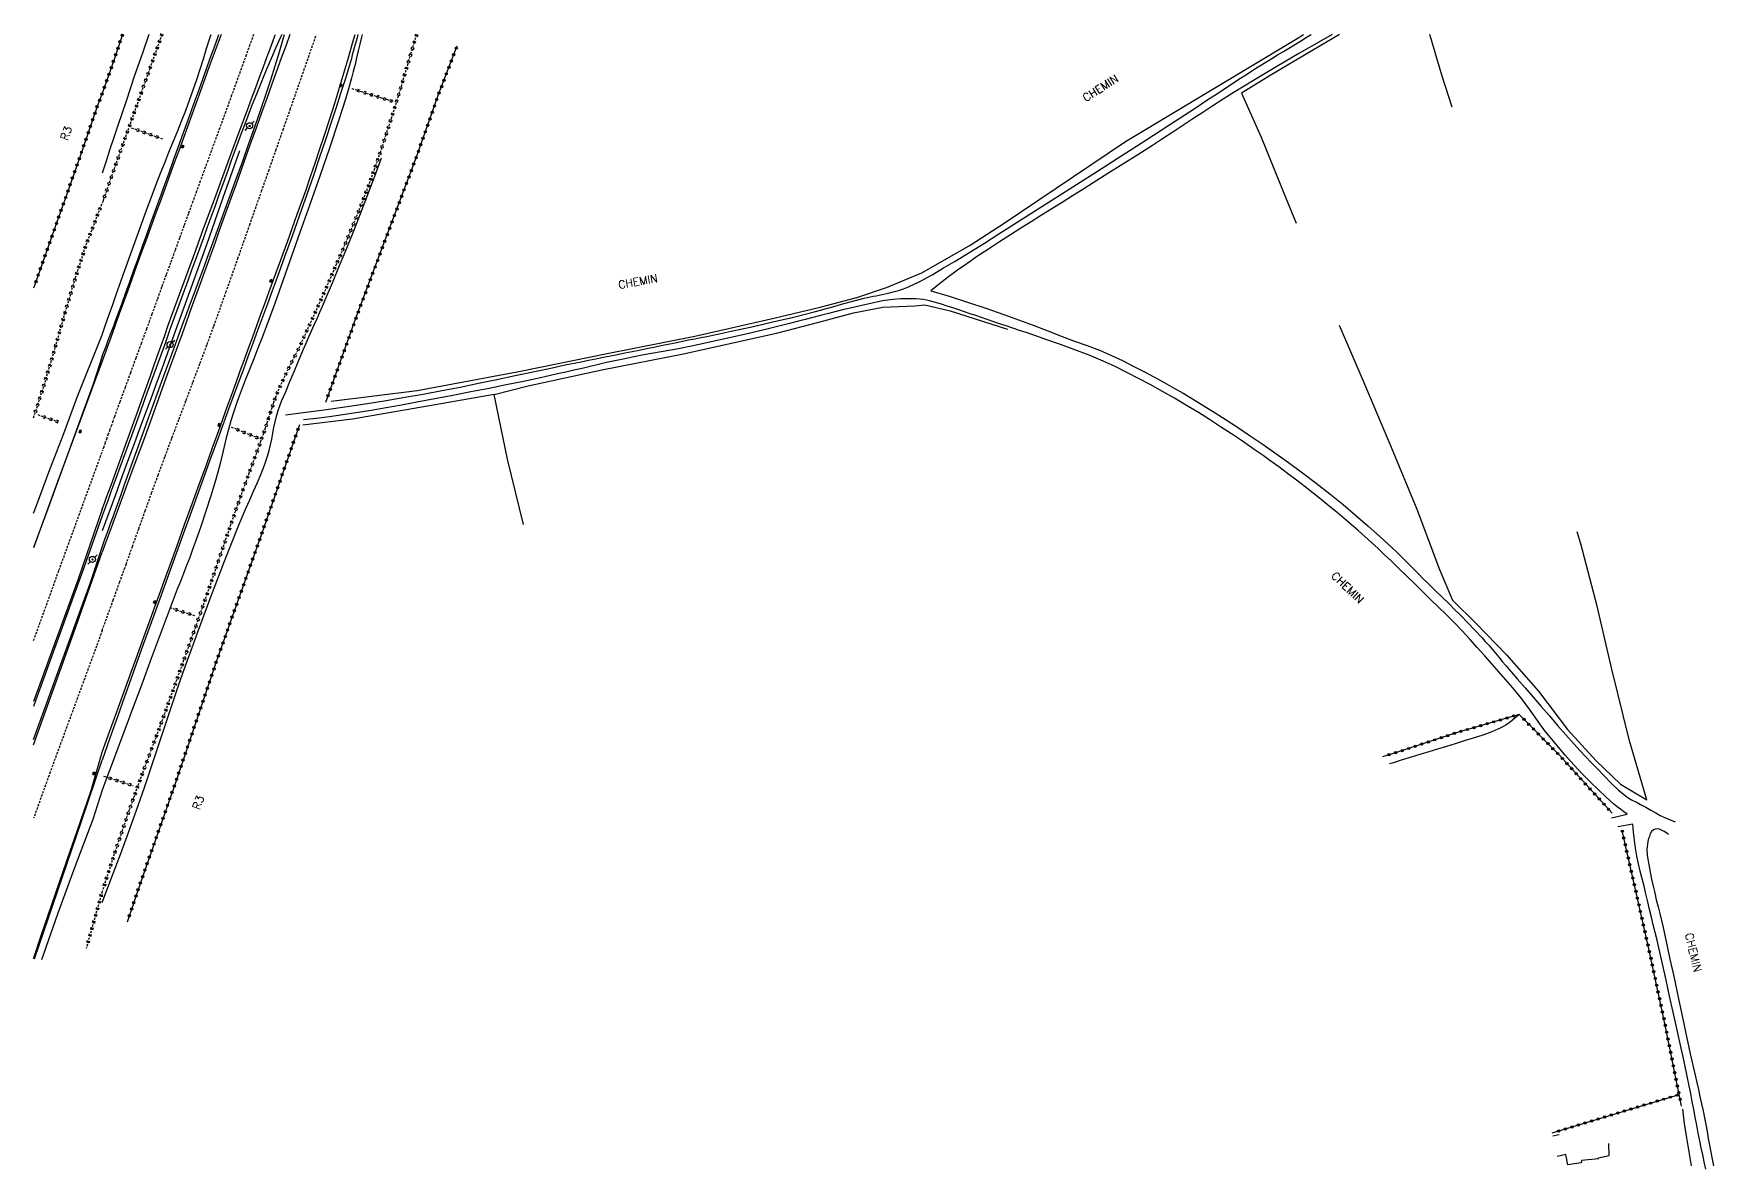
# Model space of a CAD drawing. Header units: millimetres. Extents: x 146000 to 147000, y 128274 to 129000.
# Drawn here: x 146000 to 146367.4, y 128752.7 to 129000.2 of the extents above; entities that cross this region are included whole.
import ezdxf
from ezdxf.enums import TextEntityAlignment as Align

# ---------------------------------------------------------------- set-up
doc = ezdxf.new("R2010")
doc.units = ezdxf.units.MM
doc.linetypes.add('DASHED', pattern=[0.75, 0.5, -0.25])
doc.layers.get('0').update_dxf_attribs({"linetype": 'CONTINUOUS'})
for name, color, linetype in [('W0001', 6, 'DASHED'), ('W0008', 7, 'CONTINUOUS'), ('W0010', 4, 'CONTINUOUS'), ('W0071', 7, 'CONTINUOUS'), ('W0104', 1, 'CONTINUOUS'), ('W0211', 2, 'CONTINUOUS'), ('W0214', 2, 'CONTINUOUS'), ('W0220', 5, 'DASHED'), ('W0300', 7, 'CONTINUOUS'), ('W0322', 7, 'CONTINUOUS'), ('W0323', 7, 'CONTINUOUS'), ('W0330', 7, 'CONTINUOUS'), ('W0401', 7, 'CONTINUOUS'), ('W0473', 7, 'CONTINUOUS'), ('W0989', 7, 'CONTINUOUS')]:
    doc.layers.add(name, color=color, linetype=linetype)
doc.styles.get("Standard").update_dxf_attribs({"font": 'romans.shx', "width": 0.85})

# ---------------------------------------------------------------- blocks, each defined once
blk = doc.blocks.new('T473')
for p, q in [((-0.166667, 0.166667), (0.166667, -0.166667)), ((-0.166667, -0.166667), (0.166667, 0.166667)), ((0.500001, 0.500001), (1.000002, 1.000002)), ((-1.000002, -1.000002), (-0.500001, -0.500001))]:
    blk.add_line(p, q)
blk.add_ellipse((0, 0), major_axis=(0.471405, 0.471405), ratio=1, start_param=5.4977871438, end_param=11.780972451)
blk = doc.blocks.new('T401')
for p, q in [((-0.3, 0.3), (0, 0.3)), ((-0.3, -0.25), (-0.3, 0.3)), ((-0.3, 0.15), (0, 0.15)), ((-0.3, 0), (0, 0)), ((0, 0.3), (0, -0.25)), ((-0.3, -0.15), (0, -0.15)), ((-0.3, -0.25), (-0.3, -0.3)), ((-0.3, -0.3), (0, -0.3)), ((0, -0.3), (0, -0.25))]:
    blk.add_line(p, q)
blk = doc.blocks.new('t323o')
at = {"color": 0, "linetype": 'Continuous'}
for radius in [0.25, 0.15]:
    blk.add_circle((0, 0), radius, dxfattribs=at)
blk = doc.blocks.new('t220o')
at = {"color": 0, "linetype": 'Continuous'}
for p, q in [((-0.25, 0.25), (0.25, 0.25)), ((-0.25, -0.25), (0.25, -0.25))]:
    blk.add_line(p, q, dxfattribs=at)
blk = doc.blocks.new('t322o')
at = {"color": 0, "linetype": 'Continuous'}
for radius in [0.25, 0.15]:
    blk.add_circle((0, 0), radius, dxfattribs=at)

msp = doc.modelspace()

# ---------------------------------------------------------------- linework, layer by layer
at = {"layer": 'W0001'}
for points in [[(146015, 128869.69), (146015.25, 128870.37), (146015.5, 128871.05), (146015.75, 128871.73), (146015.99, 128872.41), (146017.41, 128876.31), (146018.82, 128880.22), (146020.22, 128884.12), (146021.61, 128888.03), (146023.01, 128891.93), (146024.41, 128895.84), (146025.82, 128899.74), (146027.24, 128903.64), (146028.75, 128907.73), (146030.27, 128911.81), (146031.81, 128915.89), (146033.35, 128919.97), (146034.89, 128924.04), (146036.42, 128928.12), (146037.94, 128932.21), (146039.44, 128936.3), (146042.08, 128943.64), (146044.68, 128950.99), (146047.26, 128958.34), (146049.85, 128965.7), (146051.42, 128970.17), (146052.99, 128974.65), (146054.56, 128979.12), (146056.13, 128983.6), (146058.87, 128991.42), (146061.6, 128999.25), (146061.86, 129000)], [(146048.12, 129000), (146047.57, 128998.47), (146046.51, 128995.53), (146045.45, 128992.59), (146044.39, 128989.65), (146043.32, 128986.71), (146042.02, 128983.14), (146040.72, 128979.57), (146039.41, 128976), (146038.1, 128972.44), (146037.28, 128970.2), (146036.46, 128967.96), (146035.64, 128965.72), (146034.83, 128963.48), (146033.85, 128960.81), (146032.87, 128958.13), (146031.9, 128955.45), (146030.93, 128952.77), (146029.96, 128950.09), (146028.98, 128947.41), (146028.01, 128944.73), (146027.04, 128942.05), (146025.87, 128938.84), (146024.7, 128935.64), (146023.53, 128932.44), (146022.36, 128929.23), (146021.19, 128926.03), (146020.02, 128922.82), (146018.85, 128919.62), (146017.68, 128916.42), (146017.34, 128915.47), (146017.01, 128914.53), (146016.67, 128913.59), (146016.34, 128912.65), (146016.01, 128911.7), (146015.67, 128910.76), (146015.34, 128909.81), (146015, 128908.87)], [(146000, 128867.48), (146005.55, 128882.85), (146015, 128908.77)], [(146015, 128869.69), (146013.77, 128866.27), (146003.63, 128838.74), (146000, 128828.62)]]:
    msp.add_lwpolyline(points, dxfattribs=at)
at = {"layer": 'W0008'}
for points in [[(146015, 128896.19), (146015.49, 128897.51), (146015.97, 128898.83), (146016.46, 128900.15), (146016.94, 128901.47), (146018.71, 128906.33), (146020.47, 128911.2), (146022.22, 128916.06), (146023.97, 128920.93), (146024.76, 128923.14), (146025.54, 128925.35), (146026.32, 128927.56), (146027.11, 128929.77), (146027.89, 128931.98), (146028.68, 128934.19), (146029.46, 128936.4), (146030.26, 128938.61), (146031.98, 128943.36), (146033.71, 128948.1), (146035.45, 128952.85), (146037.19, 128957.59), (146039.61, 128964.16), (146042.05, 128970.73), (146044.48, 128977.31), (146046.92, 128983.88), (146047.76, 128986.14), (146048.6, 128988.4), (146049.44, 128990.66), (146050.28, 128992.92), (146051.12, 128995.18), (146051.96, 128997.44), (146052.79, 128999.7), (146052.9, 129000)], [(146041.03, 129000), (146039.74, 128996.5), (146038.43, 128992.95), (146037.47, 128990.32), (146036.52, 128987.69), (146035.56, 128985.06), (146034.61, 128982.43), (146033.65, 128979.8), (146032.7, 128977.17), (146031.74, 128974.54), (146030.78, 128971.91), (146029.74, 128969.07), (146028.7, 128966.23), (146027.66, 128963.39), (146026.62, 128960.54), (146025.57, 128957.7), (146024.53, 128954.86), (146023.49, 128952.02), (146022.45, 128949.17), (146020.58, 128944.02), (146018.72, 128938.88), (146016.86, 128933.72), (146015, 128928.57)], [(146015, 128843.08), (146016.59, 128847.51), (146018.18, 128851.93), (146019.78, 128856.35), (146021.38, 128860.77), (146022.4, 128863.59), (146023.42, 128866.4), (146024.44, 128869.21), (146025.46, 128872.02), (146026.49, 128874.82), (146027.51, 128877.63), (146028.54, 128880.44), (146029.56, 128883.25), (146031.3, 128888.04), (146033.04, 128892.82), (146034.77, 128897.6), (146036.51, 128902.39), (146037.49, 128905.08), (146038.46, 128907.77), (146039.44, 128910.47), (146040.41, 128913.16), (146041.39, 128915.85), (146042.36, 128918.55), (146043.34, 128921.24), (146044.32, 128923.93), (146045.21, 128926.42), (146046.12, 128928.9), (146047.02, 128931.38), (146047.92, 128933.86), (146048.82, 128936.35), (146049.72, 128938.83), (146050.62, 128941.31), (146051.52, 128943.79), (146053.54, 128949.35), (146055.58, 128954.9), (146057.6, 128960.46), (146059.58, 128966.04), (146060.59, 128968.95), (146061.59, 128971.88), (146062.56, 128974.8), (146063.53, 128977.74), (146064.7, 128981.36), (146065.85, 128985), (146066.98, 128988.63), (146068.09, 128992.28), (146068.94, 128995.16), (146069.78, 128998.05), (146070.34, 129000)], [(146056.06, 129000), (146055.21, 128997.67), (146054.17, 128994.81), (146053.13, 128991.95), (146052.1, 128989.09), (146050.98, 128985.97), (146049.86, 128982.85), (146048.74, 128979.74), (146047.62, 128976.62), (146046.51, 128973.5), (146045.39, 128970.38), (146044.28, 128967.26), (146043.15, 128964.15), (146042.29, 128961.74), (146041.42, 128959.34), (146040.55, 128956.93), (146039.68, 128954.53), (146038.81, 128952.13), (146037.94, 128949.72), (146037.07, 128947.32), (146036.2, 128944.92), (146035.2, 128942.13), (146034.19, 128939.34), (146033.19, 128936.55), (146032.18, 128933.77), (146031.18, 128930.98), (146030.17, 128928.19), (146029.16, 128925.41), (146028.15, 128922.62), (146026.19, 128917.23), (146024.22, 128911.83), (146022.24, 128906.44), (146020.26, 128901.05), (146019.61, 128899.27), (146018.95, 128897.49), (146018.29, 128895.71), (146017.63, 128893.93), (146016.98, 128892.15), (146016.32, 128890.37), (146015.66, 128888.59), (146015, 128886.81)], [(146015, 128928.57), (146005.26, 128902.16), (146000, 128887.74)], [(146015, 128896.19), (146009.74, 128880.92), (146000, 128854.12)], [(146000, 128844.65), (146008.83, 128869.26), (146015, 128886.81)], [(146000, 128797.99), (146000.1, 128798.3), (146001.69, 128802.96), (146003.29, 128807.63), (146004.89, 128812.29), (146006.48, 128816.96), (146008, 128821.4), (146009.53, 128825.84), (146011.05, 128830.27), (146012.58, 128834.71), (146015, 128843.08)]]:
    msp.add_lwpolyline(points, dxfattribs=at)
at = {"layer": 'W0010'}
for points in [[(146054.3, 129000), (146054.03, 128999.43), (146053, 128997.14), (146052, 128994.85), (146051.03, 128992.54), (146050.07, 128990.22), (146048.87, 128987.27), (146047.69, 128984.3), (146046.54, 128981.33), (146045.4, 128978.35), (146044.66, 128976.38), (146043.94, 128974.4), (146043.23, 128972.42), (146042.52, 128970.44), (146041.82, 128968.46), (146041.11, 128966.48), (146040.4, 128964.5), (146039.69, 128962.52), (146038.84, 128960.18), (146037.99, 128957.84), (146037.13, 128955.49), (146036.27, 128953.15), (146035.42, 128950.81), (146034.56, 128948.47), (146033.71, 128946.13), (146032.86, 128943.79), (146031.85, 128941.01), (146030.84, 128938.23), (146029.83, 128935.45), (146028.82, 128932.66), (146027.82, 128929.88), (146026.81, 128927.1), (146025.8, 128924.32), (146024.79, 128921.54), (146022.99, 128916.59), (146021.18, 128911.63), (146019.37, 128906.67), (146017.55, 128901.71), (146016.92, 128899.97), (146016.28, 128898.23), (146015.64, 128896.5), (146015, 128894.76)], [(146015, 128887.93), (146015.61, 128889.63), (146016.23, 128891.33), (146016.84, 128893.04), (146017.46, 128894.74), (146018.07, 128896.45), (146018.68, 128898.15), (146019.3, 128899.86), (146019.91, 128901.56), (146022.61, 128909.04), (146025.31, 128916.51), (146028.01, 128923.98), (146030.73, 128931.45), (146031.63, 128933.9), (146032.53, 128936.36), (146033.44, 128938.81), (146034.34, 128941.26), (146035.25, 128943.71), (146036.16, 128946.16), (146037.06, 128948.62), (146037.97, 128951.07), (146039.94, 128956.43), (146041.91, 128961.79), (146043.87, 128967.16), (146045.81, 128972.53), (146047.11, 128976.15), (146048.4, 128979.76), (146049.66, 128983.39), (146050.89, 128987.03), (146051.87, 128990.08), (146052.84, 128993.13), (146053.76, 128996.19), (146054.66, 128999.27), (146054.86, 129000)], [(146015, 128929.64), (146015.42, 128930.75), (146015.84, 128931.85), (146016.26, 128932.96), (146016.69, 128934.07), (146017.11, 128935.18), (146017.53, 128936.28), (146017.94, 128937.39), (146018.35, 128938.51), (146019.28, 128941.04), (146020.2, 128943.57), (146021.11, 128946.11), (146022.02, 128948.64), (146022.93, 128951.18), (146023.85, 128953.72), (146024.76, 128956.26), (146025.67, 128958.79), (146026.68, 128961.58), (146027.68, 128964.37), (146028.69, 128967.15), (146029.7, 128969.94), (146030.7, 128972.73), (146031.71, 128975.51), (146032.71, 128978.3), (146033.72, 128981.09), (146034.54, 128983.37), (146035.36, 128985.66), (146036.18, 128987.94), (146037, 128990.22), (146037.82, 128992.51), (146038.64, 128994.79), (146039.46, 128997.07), (146040.29, 128999.36), (146040.52, 129000)], [(146070.94, 129000), (146070.75, 128999.31), (146070.54, 128998.55), (146070.33, 128997.79), (146070.12, 128997.03), (146069.92, 128996.27), (146069.71, 128995.51), (146069.5, 128994.75), (146069.28, 128993.99), (146069.06, 128993.24), (146068.12, 128990.15), (146067.14, 128987.07), (146066.15, 128984), (146065.14, 128980.93), (146063.83, 128976.94), (146062.49, 128972.95), (146061.13, 128968.97), (146059.76, 128964.99), (146058.16, 128960.45), (146056.54, 128955.91), (146054.9, 128951.37), (146053.25, 128946.84), (146052.2, 128943.95), (146051.14, 128941.06), (146050.07, 128938.17), (146049, 128935.28), (146047.94, 128932.39), (146046.87, 128929.5), (146045.8, 128926.62), (146044.74, 128923.73), (146042.65, 128918.05), (146040.57, 128912.37), (146038.49, 128906.69), (146036.42, 128901.01), (146034.45, 128895.57), (146032.49, 128890.13), (146030.53, 128884.69), (146028.57, 128879.25), (146026.28, 128872.92), (146023.99, 128866.58), (146021.71, 128860.25), (146019.43, 128853.91), (146018.32, 128850.77), (146017.21, 128847.63), (146016.1, 128844.49), (146015, 128841.35)], [(146015, 128929.64), (146013.08, 128923.77), (146003.13, 128896.24), (146000, 128887.79)], [(146015, 128894.76), (146011.09, 128883.62), (146000.45, 128854.33), (146000, 128853.07)], [(146000, 128845.84), (146012.35, 128879.96), (146015, 128887.93)], [(146000.23, 128797.88), (146010.37, 128827.76), (146015, 128841.35)]]:
    msp.add_lwpolyline(points, dxfattribs=at)
at = {"layer": 'W0071'}
for points in [[(146055.07, 128916.84), (146059.57, 128917.41), (146064.07, 128918.02), (146068.56, 128918.66), (146073.05, 128919.34), (146077.12, 128919.99), (146081.18, 128920.67), (146085.24, 128921.38), (146089.29, 128922.12), (146093.31, 128922.9), (146097.32, 128923.73), (146101.33, 128924.57), (146105.34, 128925.41), (146106.75, 128925.71), (146108.16, 128926.01), (146109.57, 128926.31), (146110.98, 128926.61), (146112.39, 128926.91), (146113.8, 128927.21), (146115.21, 128927.51), (146116.62, 128927.8), (146118.2, 128928.12), (146119.79, 128928.45), (146121.38, 128928.76), (146122.97, 128929.08), (146124.56, 128929.4), (146126.15, 128929.71), (146127.74, 128930.03), (146129.32, 128930.35), (146130.9, 128930.67), (146132.47, 128930.99), (146134.05, 128931.31), (146135.62, 128931.63), (146137.2, 128931.95), (146138.77, 128932.28), (146140.35, 128932.6), (146141.92, 128932.92), (146143.26, 128933.19), (146144.59, 128933.46), (146145.92, 128933.72), (146147.25, 128933.99), (146148.59, 128934.26), (146149.92, 128934.53), (146151.25, 128934.81), (146152.58, 128935.09), (146157.12, 128936.1), (146161.66, 128937.14), (146166.19, 128938.21), (146170.71, 128939.34), (146172.08, 128939.7), (146173.44, 128940.07), (146174.81, 128940.47), (146176.17, 128940.86), (146177.53, 128941.26), (146178.89, 128941.64), (146180.26, 128942), (146181.64, 128942.35), (146182.29, 128942.49), (146182.95, 128942.63), (146183.61, 128942.75), (146184.27, 128942.87), (146184.94, 128942.99), (146185.6, 128943.11), (146186.25, 128943.25), (146186.91, 128943.41), (146188.02, 128943.71), (146189.14, 128944.03), (146190.24, 128944.39), (146191.32, 128944.81), (146193.96, 128946.06), (146196.52, 128947.46), (146199.04, 128948.94), (146201.54, 128950.43), (146204.76, 128952.37), (146207.95, 128954.37), (146211.12, 128956.4), (146214.3, 128958.42), (146218.9, 128961.33), (146223.5, 128964.24), (146228.1, 128967.16), (146232.69, 128970.09), (146237.98, 128973.49), (146243.26, 128976.9), (146248.53, 128980.32), (146253.8, 128983.74), (146255.44, 128984.81), (146257.07, 128985.89), (146258.7, 128986.97), (146260.34, 128988.05), (146261.97, 128989.12), (146263.61, 128990.2), (146265.25, 128991.26), (146266.9, 128992.31), (146268.19, 128993.12), (146269.49, 128993.92), (146270.79, 128994.72), (146272.09, 128995.51), (146273.4, 128996.3), (146274.7, 128997.08), (146276, 128997.88), (146277.3, 128998.68), (146278.58, 128999.48), (146279.39, 129000)], [(146284.03, 129000), (146281.58, 128998.59), (146276.75, 128995.8), (146271.93, 128992.99), (146267.14, 128990.14), (146262.38, 128987.23), (146260.15, 128985.83), (146257.93, 128984.4), (146255.73, 128982.96), (146253.53, 128981.51), (146251.34, 128980.06), (146249.14, 128978.61), (146246.94, 128977.16), (146244.73, 128975.74), (146241.48, 128973.67), (146238.23, 128971.61), (146234.98, 128969.57), (146231.73, 128967.52), (146229.47, 128966.1), (146227.21, 128964.69), (146224.95, 128963.28), (146222.69, 128961.87), (146220.43, 128960.46), (146218.17, 128959.04), (146215.92, 128957.62), (146213.68, 128956.18), (146211.26, 128954.63), (146208.84, 128953.07), (146206.45, 128951.49), (146204.08, 128949.86), (146202.08, 128948.43), (146200.1, 128946.97), (146198.14, 128945.48), (146196.21, 128943.96)], [(146348.55, 128829.52), (146347.8, 128830.04), (146347.06, 128830.58), (146346.34, 128831.15), (146345.63, 128831.74), (146343.87, 128833.29), (146342.17, 128834.89), (146340.5, 128836.54), (146338.86, 128838.21), (146336.9, 128840.3), (146334.99, 128842.43), (146333.12, 128844.6), (146331.3, 128846.81), (146330.54, 128847.77), (146329.81, 128848.76), (146329.09, 128849.76), (146328.38, 128850.76), (146327.68, 128851.76), (146326.97, 128852.76), (146326.24, 128853.75), (146325.49, 128854.72), (146323.52, 128857.13), (146321.5, 128859.49), (146319.45, 128861.82), (146317.39, 128864.15), (146315.76, 128865.98), (146314.11, 128867.8), (146312.45, 128869.6), (146310.76, 128871.37), (146309.05, 128873.1), (146307.3, 128874.79), (146305.55, 128876.48), (146303.8, 128878.17), (146302.08, 128879.85), (146300.36, 128881.54), (146298.63, 128883.22), (146296.89, 128884.89), (146295.48, 128886.23), (146294.06, 128887.57), (146292.63, 128888.9), (146291.18, 128890.22), (146289.69, 128891.55), (146288.18, 128892.87), (146286.66, 128894.17), (146285.13, 128895.46), (146283.39, 128896.89), (146281.64, 128898.31), (146279.87, 128899.71), (146278.09, 128901.1), (146276.19, 128902.56), (146274.28, 128904), (146272.35, 128905.43), (146270.41, 128906.85), (146268.92, 128907.92), (146267.42, 128908.97), (146265.92, 128910.01), (146264.41, 128911.04), (146262.01, 128912.64), (146259.61, 128914.23), (146257.19, 128915.79), (146254.75, 128917.32), (146252.15, 128918.9), (146249.52, 128920.45), (146246.87, 128921.96), (146244.2, 128923.43), (146241.67, 128924.79), (146239.12, 128926.11), (146236.54, 128927.39), (146233.93, 128928.59), (146230.84, 128929.87), (146227.71, 128931.06), (146224.57, 128932.2), (146221.42, 128933.32), (146219.97, 128933.83), (146218.52, 128934.33), (146217.07, 128934.82), (146215.61, 128935.3), (146214.16, 128935.78), (146212.7, 128936.26), (146211.24, 128936.74), (146209.79, 128937.23), (146208.55, 128937.65), (146207.3, 128938.08), (146206.06, 128938.51), (146204.82, 128938.94), (146203.58, 128939.37), (146202.33, 128939.79), (146201.08, 128940.2), (146199.83, 128940.59), (146198.56, 128940.99), (146197.28, 128941.4), (146195.98, 128941.76), (146194.66, 128942.01), (146192.99, 128942.17), (146191.31, 128942.21), (146189.64, 128942.16), (146187.97, 128942.03), (146185.68, 128941.72), (146183.42, 128941.27), (146181.18, 128940.76), (146178.94, 128940.24), (146177.23, 128939.84), (146175.52, 128939.42), (146173.82, 128938.99), (146172.12, 128938.54), (146170.42, 128938.09), (146168.72, 128937.65), (146167.02, 128937.21), (146165.31, 128936.79), (146160.39, 128935.59), (146155.47, 128934.41), (146150.54, 128933.27), (146145.59, 128932.18), (146143.51, 128931.76), (146141.43, 128931.36), (146139.34, 128930.97), (146137.25, 128930.6), (146135.16, 128930.23), (146133.08, 128929.84), (146130.99, 128929.45), (146128.91, 128929.02), (146127.12, 128928.64), (146125.33, 128928.24), (146123.54, 128927.83), (146121.76, 128927.41), (146119.97, 128926.99), (146118.19, 128926.57), (146116.4, 128926.16), (146114.61, 128925.76), (146110.87, 128924.94), (146107.12, 128924.14), (146103.37, 128923.36), (146099.61, 128922.6), (146095.66, 128921.82), (146091.71, 128921.06), (146087.75, 128920.31), (146083.79, 128919.58), (146080.47, 128918.97), (146077.14, 128918.36), (146073.81, 128917.78), (146070.47, 128917.24), (146067.61, 128916.81), (146064.75, 128916.41), (146061.88, 128916.05), (146059.02, 128915.71)], [(146196.21, 128943.96), (146200.23, 128942.74), (146204.24, 128941.46), (146208.24, 128940.14), (146212.21, 128938.77), (146215.42, 128937.62), (146218.61, 128936.42), (146221.8, 128935.19), (146224.98, 128933.97), (146227.68, 128932.96), (146230.4, 128931.97), (146233.1, 128930.94), (146235.76, 128929.81), (146238.14, 128928.69), (146240.49, 128927.5), (146242.81, 128926.27), (146245.12, 128925.03), (146247.24, 128923.89), (146249.34, 128922.73), (146251.43, 128921.54), (146253.5, 128920.33), (146255.98, 128918.82), (146258.43, 128917.27), (146260.86, 128915.7), (146263.28, 128914.11), (146266.11, 128912.22), (146268.93, 128910.31), (146271.72, 128908.36), (146274.49, 128906.38), (146277.52, 128904.15), (146280.52, 128901.88), (146283.49, 128899.56), (146286.42, 128897.2), (146289.15, 128894.9), (146291.84, 128892.57), (146294.5, 128890.19), (146297.12, 128887.77), (146298.11, 128886.84), (146299.08, 128885.89), (146300.04, 128884.93), (146301, 128883.97), (146301.95, 128883), (146302.91, 128882.04), (146303.86, 128881.08), (146304.83, 128880.12), (146305.54, 128879.42), (146306.26, 128878.72), (146306.99, 128878.02), (146307.71, 128877.32), (146308.43, 128876.62), (146309.15, 128875.92), (146309.87, 128875.22), (146310.58, 128874.51), (146312.14, 128872.94), (146313.7, 128871.37), (146315.24, 128869.78), (146316.75, 128868.16), (146317.51, 128867.3), (146318.27, 128866.44), (146319.01, 128865.57), (146319.75, 128864.69), (146320.48, 128863.81), (146321.22, 128862.93), (146321.96, 128862.05), (146322.7, 128861.18), (146324.45, 128859.14), (146326.2, 128857.11), (146327.96, 128855.08), (146329.72, 128853.06), (146331.51, 128850.99), (146333.31, 128848.92), (146335.12, 128846.86), (146336.95, 128844.82), (146338.18, 128843.47), (146339.42, 128842.12), (146340.68, 128840.79), (146341.96, 128839.48), (146343.49, 128837.9), (146345.03, 128836.3), (146346.64, 128834.76), (146348.36, 128833.36), (146348.73, 128833.11), (146349.11, 128832.88), (146349.5, 128832.66), (146349.9, 128832.46), (146350.29, 128832.26), (146350.69, 128832.06), (146351.09, 128831.86), (146351.48, 128831.65), (146352.58, 128831.04), (146353.68, 128830.43), (146354.78, 128829.81), (146355.77, 128829.26), (146357.42, 128828.51), (146359.03, 128827.87)], [(146345.09, 128828.7), (146348.55, 128829.52)], [(146349.76, 128827.33), (146346.51, 128826.78)], [(146365.71, 128751.94), (146365.39, 128753.48), (146365.06, 128755.01), (146364.75, 128756.54), (146364.43, 128758.08), (146364.09, 128759.8), (146363.76, 128761.52), (146363.43, 128763.25), (146363.1, 128764.97), (146362.78, 128766.7), (146362.44, 128768.42), (146362.1, 128770.15), (146361.75, 128771.87), (146360.99, 128775.46), (146360.2, 128779.05), (146359.4, 128782.63), (146358.6, 128786.21), (146357.82, 128789.74), (146357.04, 128793.26), (146356.25, 128796.79), (146355.45, 128800.31), (146355.06, 128801.99), (146354.66, 128803.67), (146354.25, 128805.35), (146353.85, 128807.03), (146353.44, 128808.71), (146353.03, 128810.39), (146352.63, 128812.07), (146352.23, 128813.75), (146351.82, 128815.39), (146351.4, 128817.03), (146351.01, 128818.67), (146350.67, 128820.32), (146350.37, 128822.06), (146350.13, 128823.82), (146349.92, 128825.57), (146349.76, 128827.33)], [(146357.57, 128825.1), (146357.4, 128825.24), (146356.59, 128825.73), (146355.75, 128826.19), (146355.5, 128826.27), (146355.09, 128826.31), (146354.67, 128826.26), (146354.28, 128826.09), (146353.86, 128825.7), (146353.57, 128825.19), (146353.39, 128824.67), (146353.23, 128824.17), (146353.06, 128823.58), (146352.95, 128822.99), (146352.88, 128822.38), (146352.86, 128821.78), (146352.92, 128820.53), (146353.09, 128819.28), (146353.32, 128818.06), (146353.56, 128816.84), (146353.86, 128815.32), (146354.19, 128813.8), (146354.55, 128812.3), (146354.91, 128810.79), (146355.29, 128809.29), (146355.66, 128807.78), (146356.03, 128806.28), (146356.38, 128804.77), (146357.15, 128801.31), (146357.9, 128797.84), (146358.65, 128794.37), (146359.4, 128790.9), (146359.76, 128789.18), (146360.13, 128787.46), (146360.49, 128785.73), (146360.85, 128784.01), (146361.21, 128782.29), (146361.58, 128780.57), (146361.95, 128778.84), (146362.32, 128777.12), (146362.67, 128775.56), (146363.02, 128774), (146363.38, 128772.44), (146363.74, 128770.89), (146364.1, 128769.33), (146364.46, 128767.77), (146364.8, 128766.21), (146365.13, 128764.64), (146365.43, 128763.14), (146365.72, 128761.64), (146366, 128760.14), (146366.27, 128758.63), (146366.54, 128757.13), (146366.82, 128755.62), (146367.1, 128754.12), (146367.39, 128752.62)]]:
    msp.add_lwpolyline(points, dxfattribs=at)
at = {"layer": 'W0104'}
for points in [[(146332.27, 128759.21), (146333.65, 128759.52)], [(146342.24, 128754.17), (146342.25, 128754.41), (146344.62, 128754.91), (146344.52, 128757.53)], [(146342.24, 128754.17), (146338.53, 128753.78), (146338.49, 128753.26), (146335.52, 128752.84), (146335.14, 128755.09), (146333.25, 128754.7)]]:
    msp.add_lwpolyline(points, dxfattribs=at)
at = {"layer": 'W0211'}
for points in [[(146025.22, 129000), (146023.86, 128996.1), (146022.02, 128990.77), (146020.21, 128985.42), (146018.42, 128980.07), (146017.56, 128977.47), (146016.7, 128974.88), (146015.85, 128972.28), (146015, 128969.69)], [(146071.84, 129000), (146071.69, 128999.39), (146071.34, 128997.9), (146070.99, 128996.39), (146070.65, 128994.89), (146070.3, 128993.39), (146069.93, 128991.9), (146069.54, 128990.41), (146068.88, 128988.12), (146068.19, 128985.85), (146067.48, 128983.59), (146066.75, 128981.34), (146064.69, 128975.15), (146062.57, 128968.98), (146060.42, 128962.82), (146058.26, 128956.67), (146056.44, 128951.51), (146054.61, 128946.35), (146052.76, 128941.2), (146050.88, 128936.06), (146049.99, 128933.71), (146049.07, 128931.39), (146048.14, 128929.06), (146047.2, 128926.74), (146046.27, 128924.41), (146045.37, 128922.07), (146044.52, 128919.72), (146043.72, 128917.34), (146043.15, 128915.5), (146042.63, 128913.65), (146042.15, 128911.78), (146041.69, 128909.91), (146041.24, 128908.04), (146040.77, 128906.17), (146040.29, 128904.31), (146039.76, 128902.46), (146038.75, 128899.1), (146037.68, 128895.77), (146036.58, 128892.44), (146035.43, 128889.14), (146034.79, 128887.38), (146034.14, 128885.64), (146033.47, 128883.9), (146032.79, 128882.16), (146032.11, 128880.42), (146031.43, 128878.69), (146030.75, 128876.95), (146030.09, 128875.21), (146027.91, 128869.4), (146025.74, 128863.58), (146023.59, 128857.76), (146021.44, 128851.94), (146020.64, 128849.79), (146019.84, 128847.65), (146019.03, 128845.5), (146018.22, 128843.36), (146017.41, 128841.21), (146016.6, 128839.06), (146015.8, 128836.92), (146015, 128834.77)], [(146015, 128934.32), (146015.76, 128936.53), (146016.53, 128938.74), (146017.31, 128940.95), (146018.09, 128943.16), (146020.24, 128949.23), (146022.41, 128955.29), (146024.61, 128961.35), (146026.87, 128967.38), (146027.76, 128969.67), (146028.67, 128971.95), (146029.6, 128974.23), (146030.53, 128976.5), (146031.46, 128978.77), (146032.38, 128981.05), (146033.27, 128983.34), (146034.13, 128985.65), (146034.92, 128987.88), (146035.68, 128990.13), (146036.41, 128992.38), (146037.13, 128994.64), (146037.84, 128996.9), (146038.57, 128999.16), (146038.84, 129000)], [(146015, 128810.24), (146017.04, 128815.57), (146019.05, 128820.92), (146021.02, 128826.28), (146022.95, 128831.65), (146024.25, 128835.35), (146025.51, 128839.06), (146026.75, 128842.78), (146027.98, 128846.5), (146029.21, 128850.22), (146030.46, 128853.94), (146031.72, 128857.65), (146033.03, 128861.35), (146035.88, 128869.19), (146038.79, 128877.02), (146041.77, 128884.82), (146044.83, 128892.59), (146045.61, 128894.49), (146046.43, 128896.38), (146047.28, 128898.25), (146048.13, 128900.13), (146048.96, 128902.01), (146049.76, 128903.92), (146050.51, 128905.84), (146051.18, 128907.79), (146051.54, 128909.03), (146051.84, 128910.28), (146052.1, 128911.54), (146052.33, 128912.8), (146052.57, 128914.06), (146052.82, 128915.32), (146053.12, 128916.57), (146053.48, 128917.8), (146053.83, 128918.8), (146054.24, 128919.78), (146054.66, 128920.75), (146055.08, 128921.72), (146056.06, 128924.08), (146057.04, 128926.44), (146058.03, 128928.79), (146059.03, 128931.15), (146059.61, 128932.5), (146060.2, 128933.85), (146060.8, 128935.19), (146061.39, 128936.54), (146061.99, 128937.89), (146062.59, 128939.24), (146063.17, 128940.59), (146063.76, 128941.94), (146065.35, 128945.7), (146066.94, 128949.47), (146068.5, 128953.25), (146070.02, 128957.04), (146071.59, 128961.02), (146073.12, 128965.01), (146074.62, 128969.02), (146076.09, 128973.03)], [(146000, 128895.32), (146000.6, 128896.97), (146003.58, 128904.87), (146006.6, 128912.75), (146009.54, 128920.66), (146015, 128934.32)], [(146015, 128834.77), (146012.95, 128828.34), (146009.05, 128818), (146005.2, 128807.64), (146001.7, 128797.69)]]:
    msp.add_lwpolyline(points, dxfattribs=at)
at = {"layer": 'W0214'}
msp.add_lwpolyline([(146324.89, 128851.32), (146323.98, 128850.48), (146323.01, 128849.71), (146321.99, 128849.01), (146320.92, 128848.4), (146318.96, 128847.5), (146316.93, 128846.79), (146314.88, 128846.17), (146312.85, 128845.53), (146310.93, 128844.9), (146309.01, 128844.3), (146307.07, 128843.72), (146305.14, 128843.14), (146303.21, 128842.57), (146301.28, 128841.99), (146299.35, 128841.39), (146297.43, 128840.77), (146296.57, 128840.49)], dxfattribs=at)
at = {"layer": 'W0220'}
for points in [[(146083.78, 129000), (146083.24, 128998.27), (146082.53, 128995.92), (146081.83, 128993.57), (146081.13, 128991.22), (146080.44, 128988.86), (146079.73, 128986.51), (146079.01, 128984.17), (146078.27, 128981.83), (146077.07, 128978.1), (146075.85, 128974.37), (146074.58, 128970.66), (146073.25, 128966.97), (146071.58, 128962.64), (146069.85, 128958.35), (146068.06, 128954.07), (146066.24, 128949.81), (146064.43, 128945.62), (146062.59, 128941.45), (146060.71, 128937.29), (146058.81, 128933.15), (146058.13, 128931.71), (146057.43, 128930.29), (146056.71, 128928.87), (146056, 128927.46), (146055.29, 128926.04), (146054.6, 128924.6), (146053.94, 128923.16), (146053.32, 128921.7), (146052.89, 128920.6), (146052.48, 128919.49), (146052.1, 128918.38), (146051.74, 128917.26), (146051.38, 128916.14), (146051.02, 128915.01), (146050.66, 128913.9), (146050.27, 128912.78), (146049.65, 128911.03), (146049.02, 128909.28), (146048.38, 128907.54), (146047.74, 128905.79), (146047.1, 128904.05), (146046.46, 128902.3), (146045.82, 128900.55), (146045.2, 128898.8), (146044.14, 128895.8), (146043.1, 128892.8), (146042.07, 128889.8), (146041.05, 128886.79), (146040.02, 128883.78), (146039, 128880.77), (146037.96, 128877.77), (146036.92, 128874.77), (146034.88, 128868.97), (146032.82, 128863.18), (146030.76, 128857.39), (146028.67, 128851.61), (146027.71, 128848.95), (146026.73, 128846.31), (146025.74, 128843.66), (146024.75, 128841.02), (146023.77, 128838.37), (146022.79, 128835.72), (146021.84, 128833.06), (146020.9, 128830.4), (146019.38, 128825.97), (146017.89, 128821.53), (146016.43, 128817.08), (146015, 128812.62)], [(146028.06, 129000), (146027.3, 128997.89), (146025.43, 128992.59), (146023.55, 128987.3), (146021.51, 128981.57), (146019.46, 128975.84), (146017.43, 128970.1), (146015.43, 128964.35), (146015.32, 128964.04), (146015.22, 128963.72), (146015.11, 128963.4), (146015, 128963.09)], [(146069.58, 128988.19), (146070.62, 128987.86), (146071.66, 128987.52), (146072.69, 128987.19), (146073.73, 128986.87), (146074.93, 128986.49), (146076.13, 128986.12), (146077.34, 128985.75), (146078.54, 128985.38)], [(146028.27, 128977.11), (146021.4, 128979.54)], [(146000, 128916.17), (146002.5, 128923.95), (146004.74, 128931.55), (146006.9, 128939.18), (146009.16, 128946.77), (146011.52, 128954.06), (146015, 128963.09)], [(146000.9, 128916.88), (146005.36, 128915.3)], [(146043.21, 128914.16), (146049.26, 128911.7)], [(146029.77, 128874.7), (146035.21, 128872.93)], [(146015.3, 128837.83), (146021.79, 128835.78)], [(146015, 128812.62), (146011.5, 128800.16)]]:
    msp.add_lwpolyline(points, dxfattribs=at)
at = {"layer": 'W0300'}
for points in [[(146045.03, 128974.56), (146041.42, 128964.26), (146037.78, 128953.98), (146034.11, 128943.7), (146030.41, 128933.43), (146029.22, 128930.14), (146028.02, 128926.86), (146026.82, 128923.58), (146025.61, 128920.3), (146024.4, 128917.02), (146023.19, 128913.75), (146021.98, 128910.47), (146020.77, 128907.19), (146019.33, 128903.26), (146017.89, 128899.33), (146016.44, 128895.4), (146015, 128891.47)], [(146362.61, 128752.6), (146362.07, 128755.68), (146361.57, 128758.78), (146361.1, 128761.88), (146360.68, 128764.99)]]:
    msp.add_lwpolyline(points, dxfattribs=at)
at = {"layer": 'W0322'}
for points in [[(146015, 128987.05), (146013.99, 128984.45), (146010.84, 128975.25), (146007.61, 128966.08), (146004.38, 128956.91), (146000.92, 128947.13), (146000, 128944.54)], [(146324.89, 128851.32), (146310.94, 128847.26), (146298.95, 128843.29), (146295.03, 128842.07)]]:
    msp.add_lwpolyline(points, dxfattribs=at)
at = {"layer": 'W0323'}
for points in [[(146019.45, 129000), (146017.75, 128994.94), (146015, 128987.05)], [(146063.91, 128919.58), (146070.8, 128938.73), (146077.5, 128956.62), (146083.87, 128973.58), (146088.52, 128986.73), (146092.62, 128997.49)], [(146058.14, 128914.62), (146049.76, 128890.49), (146039.94, 128862.8), (146031.01, 128836.37), (146023.42, 128814.73), (146020.49, 128805.93)], [(146345.26, 128829.72), (146333.7, 128842.39), (146324.89, 128851.32)], [(146360.42, 128765.68), (146356.8, 128783.74), (146353.13, 128800.7), (146347.42, 128825.97)], [(146332.14, 128759.82), (146359.7, 128768.17)]]:
    msp.add_lwpolyline(points, dxfattribs=at)
at = {"layer": 'W0330'}
for points in [[(146065.1, 128919.81), (146083.89, 128922.17), (146106.13, 128926.3), (146125.47, 128930.21), (146144.65, 128934.04), (146161.9, 128937.96), (146172.05, 128940.36), (146180.03, 128942.45), (146186.56, 128944.65), (146194.28, 128947.9), (146204.85, 128953.95), (146212.28, 128958.71), (146238.78, 128976.58), (146261.05, 128989.93), (146276.37, 128999.13), (146277.77, 129000)], [(146285.59, 129000), (146279.58, 128996.43), (146270.42, 128991.02), (146264.2, 128987.16)], [(146310.27, 128984.08), (146308.07, 128990.89), (146305.41, 129000)], [(146264.2, 128987.13), (146268.48, 128977.54), (146273.95, 128964.02), (146276.15, 128958.74)], [(146100.73, 128921.24), (146108.2, 128923.17), (146124.27, 128926.68), (146142.15, 128930.19), (146162.78, 128934.79), (146171.71, 128937.08), (146179.3, 128939.16), (146185.73, 128940.36), (146192.75, 128940.65), (146194.89, 128940.9), (146200.47, 128939.58), (146212.97, 128935.57)], [(146285.56, 128936.43), (146290.74, 128924.42), (146296.93, 128909.78), (146302.52, 128896.18), (146307.51, 128882.99), (146310.32, 128876.3)], [(146100.73, 128921.24), (146084.93, 128918.49), (146069.77, 128915.88), (146058.89, 128914.57)], [(146107.15, 128892.84), (146103.67, 128907.1), (146100.73, 128921.24)], [(146352.82, 128832.62), (146349.01, 128845.52), (146345.15, 128861.21), (146341.97, 128874.98), (146338.4, 128888.61), (146337.62, 128891.22)], [(146310.32, 128876.3), (146315.54, 128871.2), (146322.13, 128864.36), (146329.11, 128856.44), (146335.48, 128848.02), (146341.77, 128841.19), (146347.1, 128836.05), (146352.82, 128832.62)]]:
    msp.add_lwpolyline(points, dxfattribs=at)

# ---------------------------------------------------------------- block references
at = {"layer": 'W0220'}
for p, rotation in [((146028, 128999.86), 250.3944917205285), ((146083.7, 128999.74), 252.7613468614298), ((146026.5, 128995.62), 250.5088924331358), ((146027, 128997.03), 250.5088924331358), ((146027.5, 128998.44), 250.3944917205285), ((146082.38, 128995.43), 253.4101898334765), ((146082.82, 128996.87), 253.1532376617872), ((146083.25, 128998.3), 252.7613468614298), ((146025.5, 128992.79), 250.5088924331358), ((146026, 128994.2), 250.5088924331358), ((146081.53, 128992.55), 253.5321950682988), ((146081.96, 128993.99), 253.4101898334765), ((146023.99, 128988.55), 250.4874332324774), ((146024.5, 128989.96), 250.4874332324774), ((146025, 128991.37), 250.4874332324774), ((146080.25, 128988.24), 253.293349816223), ((146080.68, 128989.68), 253.4932460520059), ((146081.1, 128991.12), 253.4932460520059), ((146022.99, 128985.72), 250.3799962955796), ((146023.49, 128987.13), 250.3799962955796), ((146071.01, 128987.73), 342.25991754703), ((146072.44, 128987.28), 342.3818159337617), ((146073.87, 128986.83), 342.6256116537049), ((146075.3, 128986.38), 342.7475096359735), ((146076.73, 128985.93), 342.8694063141226), ((146078.16, 128985.49), 342.9913016904192), ((146079.38, 128985.37), 252.9585254016647), ((146079.82, 128986.8), 253.293349816223), ((146021.48, 128981.48), 250.3294899081953), ((146021.98, 128982.89), 250.3799962955796), ((146022.49, 128984.31), 250.3799962955796), ((146078.03, 128981.08), 252.1416878633161), ((146078.49, 128982.51), 252.4887836278162), ((146078.94, 128983.94), 252.4887836278162), ((146019.96, 128977.24), 250.3294899081953), ((146020.47, 128978.66), 250.3294899081953), ((146020.97, 128980.07), 250.3294899081953), ((146022.81, 128979.04), 160.49415707475), ((146024.23, 128978.54), 160.49415707475), ((146025.64, 128978.04), 160.49415707475), ((146027.06, 128977.54), 160.49415707475), ((146077.11, 128978.22), 252.1416878633161), ((146077.57, 128979.65), 252.1416878633161), ((146018.96, 128974.42), 250.4881067183144), ((146019.46, 128975.83), 250.4881067183144), ((146075.7, 128973.95), 251.1581046102556), ((146076.18, 128975.37), 251.8266356790012), ((146076.64, 128976.8), 251.8266356790012), ((146017.45, 128970.18), 250.4881067183144), ((146017.96, 128971.59), 250.4881067183144), ((146018.46, 128973), 250.4881067183144), ((146074.23, 128969.69), 250.136242881307), ((146074.74, 128971.11), 251.1581046102556), ((146075.22, 128972.53), 251.1581046102556), ((146016.47, 128967.34), 250.8558344118882), ((146016.96, 128968.76), 250.8558344118882), ((146073.21, 128966.87), 248.9694349659337), ((146073.72, 128968.28), 250.136242881307), ((146015.49, 128964.51), 250.8558344118882), ((146015.98, 128965.92), 250.8558344118882), ((146071.6, 128962.67), 248.9694349659337), ((146072.14, 128964.07), 248.9694349659337), ((146072.67, 128965.47), 248.9694349659337), ((146013.46, 128959.09), 68.93310792896966), ((146014, 128960.49), 68.93310792896966), ((146014.54, 128961.89), 68.93310792896966), ((146070.47, 128959.89), 247.9489354013601), ((146071.03, 128961.28), 247.9489354013601), ((146012.38, 128956.29), 68.93310792896966), ((146012.92, 128957.69), 68.93310792896966), ((146068.75, 128955.73), 247.2783394074822), ((146069.33, 128957.12), 247.2783394074822), ((146069.91, 128958.5), 247.9489354013601), ((146010.87, 128952.05), 72.06852437822236), ((146011.33, 128953.48), 72.06852437822236), ((146011.84, 128954.89), 68.93310792896966), ((146067, 128951.59), 246.9577927937635), ((146067.59, 128952.97), 246.9577927937635), ((146068.17, 128954.35), 247.2783394074822), ((146009.49, 128947.77), 72.06852437822236), ((146009.95, 128949.2), 72.06852437822236), ((146010.41, 128950.63), 72.06852437822236), ((146065.82, 128948.83), 246.6179615306102), ((146066.41, 128950.21), 246.9577927937635), ((146008.61, 128944.9), 73.41295633683994), ((146009.04, 128946.34), 73.41295633683994), ((146064.03, 128944.7), 246.1367010543303), ((146064.63, 128946.08), 246.6179615306102), ((146065.22, 128947.45), 246.6179615306102), ((146007.32, 128940.59), 73.41295633683994), ((146007.75, 128942.03), 73.41295633683994), ((146008.18, 128943.47), 73.41295633683994), ((146062.2, 128940.59), 245.7107727149103), ((146062.81, 128941.96), 246.1367010543303), ((146063.42, 128943.33), 246.1367010543303), ((146006.49, 128937.71), 74.19958600391435), ((146006.9, 128939.15), 74.19958600391435), ((146060.96, 128937.86), 245.7107727149103), ((146061.58, 128939.22), 245.7107727149103), ((146005.26, 128933.38), 74.19958600391435), ((146005.67, 128934.82), 74.19958600391435), ((146006.08, 128936.27), 74.19958600391435), ((146059.09, 128933.77), 245.3401788283424), ((146059.72, 128935.13), 245.3401788283424), ((146060.34, 128936.49), 245.3401788283424), ((146004.43, 128930.5), 73.53415402176608), ((146004.85, 128931.94), 74.19958600391435), ((146057.14, 128929.71), 243.2945018177712), ((146057.8, 128931.06), 243.784921463782), ((146058.46, 128932.41), 244.6536383027874), ((146003.16, 128926.18), 73.53415402176608), ((146003.58, 128927.62), 73.53415402176608), ((146004.01, 128929.06), 73.53415402176608), ((146055.12, 128925.69), 244.2734765716514), ((146055.79, 128927.03), 243.5089783854373), ((146056.46, 128928.37), 243.1825039943065), ((146002.29, 128923.31), 72.20942223129452), ((146002.73, 128924.74), 73.53415402176608), ((146053.86, 128922.97), 246.9338574019261), ((146054.48, 128924.33), 245.415198972633), ((146000.92, 128919.02), 72.20942223129452), ((146001.37, 128920.45), 72.20942223129452), ((146001.83, 128921.88), 72.20942223129452), ((146052.24, 128918.77), 251.1932921984339), ((146052.74, 128920.19), 250.0605544046453), ((146053.27, 128921.59), 248.58205945237), ((146000.46, 128917.6), 72.20942223129452), ((146002.32, 128916.38), 340.4773358057985), ((146003.73, 128915.88), 340.4773358057985), ((146005.14, 128915.38), 340.4773358057985), ((146051.31, 128915.92), 252.2556392639185), ((146051.77, 128917.35), 251.9800322700125), ((146044.6, 128913.59), 337.8499059087773), ((146045.99, 128913.03), 337.8499059087773), ((146047.38, 128912.46), 337.8499059087773), ((146048.77, 128911.9), 337.8499059087773), ((146049.87, 128911.65), 250.4255105282601), ((146050.37, 128913.07), 251.0569047374085), ((146050.85, 128914.49), 251.8298119986598), ((146048.34, 128907.42), 249.7801128859898), ((146048.86, 128908.83), 249.9026230892153), ((146049.37, 128910.24), 250.1177567287359), ((146047.3, 128904.61), 249.7698522374947), ((146047.82, 128906.02), 249.7801128859898), ((146045.76, 128900.38), 250.3536960592664), ((146046.27, 128901.79), 250.06645762825), ((146046.79, 128903.2), 249.8718420326006), ((146044.76, 128897.55), 250.6530886687914), ((146045.26, 128898.97), 250.3536960592664), ((146043.28, 128893.3), 250.8977612317015), ((146043.77, 128894.72), 250.8977612317015), ((146044.26, 128896.14), 250.6530886687914), ((146041.82, 128889.05), 251.1806227826712), ((146042.3, 128890.47), 251.0736064298778), ((146042.79, 128891.89), 251.0736064298778), ((146040.85, 128886.21), 251.2035009094355), ((146041.33, 128887.63), 251.1806227826712), ((146039.4, 128881.95), 251.1422397056511), ((146039.88, 128883.37), 251.1422397056511), ((146040.37, 128884.79), 251.2035009094355), ((146038.43, 128879.11), 251.0121467225427), ((146038.91, 128880.53), 251.0121467225427), ((146031.19, 128874.24), 341.9006287648656), ((146036.95, 128874.86), 250.8132230543121), ((146037.44, 128876.28), 250.8132230543121), ((146037.94, 128877.69), 250.8132230543121), ((146032.62, 128873.77), 341.9006287648656), ((146034.05, 128873.31), 341.9006287648656), ((146035.46, 128870.61), 250.6193296441592), ((146035.96, 128872.03), 250.6193296441592), ((146036.45, 128873.44), 250.6193296441592), ((146034.46, 128867.79), 250.4649005752647), ((146034.96, 128869.2), 250.6193296441592), ((146032.96, 128863.54), 250.4649005752647), ((146033.46, 128864.96), 250.4649005752647), ((146033.96, 128866.37), 250.4649005752647), ((146031.95, 128860.72), 250.3247723889341), ((146032.45, 128862.13), 250.3247723889341), ((146030.43, 128856.48), 250.1989451356312), ((146030.94, 128857.89), 250.3247723889341), ((146031.44, 128859.31), 250.3247723889341), ((146028.9, 128852.25), 250.1989451356312), ((146029.41, 128853.66), 250.1989451356312), ((146029.92, 128855.07), 250.1989451356312), ((146027.88, 128849.43), 249.9761317558566), ((146028.39, 128850.84), 249.9761317558566), ((146026.32, 128845.21), 249.5411168313205), ((146026.84, 128846.61), 249.6994390673733), ((146027.36, 128848.02), 249.6994390673733), ((146025.27, 128842.4), 249.5011689852572), ((146025.79, 128843.8), 249.5411168313205), ((146023.7, 128838.18), 249.8359375249128), ((146024.22, 128839.59), 249.5994470020922), ((146024.74, 128840.99), 249.5994470020922), ((146016.73, 128837.38), 342.4816201856943), ((146018.16, 128836.93), 342.4816201856943), ((146019.6, 128836.48), 342.4816201856943), ((146021.03, 128836.02), 342.4816201856943), ((146022.16, 128833.95), 250.190766745515), ((146022.67, 128835.36), 250.190766745515), ((146023.18, 128836.77), 249.8359375249128), ((146021.16, 128831.13), 250.6639258409026), ((146021.65, 128832.54), 250.6639258409026), ((146019.69, 128826.87), 251.0857494967298), ((146020.18, 128828.29), 251.0857494967298), ((146020.67, 128829.71), 251.0857494967298), ((146018.73, 128824.03), 251.4234642095704), ((146019.21, 128825.45), 251.4234642095704), ((146017.31, 128819.76), 251.8003818830848), ((146017.78, 128821.18), 251.8003818830848), ((146018.25, 128822.61), 251.4234642095704), ((146015.92, 128815.48), 252.2165014885671), ((146016.37, 128816.91), 252.2165014885671), ((146016.84, 128818.33), 251.8003818830848), ((146014.74, 128811.71), 254.315463080156), ((146015.46, 128814.05), 252.2165014885671), ((146013.93, 128808.83), 254.315463080156), ((146014.34, 128810.27), 254.315463080156), ((146012.72, 128804.49), 254.315463080156), ((146013.12, 128805.94), 254.315463080156), ((146013.53, 128807.38), 254.315463080156), ((146011.91, 128801.61), 254.315463080156), ((146012.31, 128803.05), 254.315463080156)]:
    msp.add_blockref('t220o', p, dxfattribs=dict(at, rotation=rotation))
at = {"layer": 'W0322'}
for p, rotation in [((146014.43, 128985.58), 248.7102641370946), ((146014.97, 128986.98), 248.7102641370946), ((146012.92, 128981.34), 251.0973333116378), ((146013.41, 128982.76), 251.0973333116378), ((146013.89, 128984.18), 251.0973333116378), ((146011.47, 128977.08), 251.0973333116378), ((146011.95, 128978.5), 251.0973333116378), ((146012.44, 128979.92), 251.0973333116378), ((146010.48, 128974.25), 250.6073535077491), ((146010.98, 128975.66), 251.0973333116378), ((146008.99, 128970), 250.6073535077491), ((146009.49, 128971.42), 250.6073535077491), ((146009.99, 128972.83), 250.6073535077491), ((146007.99, 128967.17), 250.6073535077491), ((146008.49, 128968.59), 250.6073535077491), ((146006.5, 128962.93), 250.6053970175547), ((146007, 128964.34), 250.6053970175547), ((146007.5, 128965.76), 250.6053970175547), ((146005.01, 128958.68), 250.6053970175547), ((146005.5, 128960.1), 250.6053970175547), ((146006, 128961.51), 250.6053970175547), ((146004.01, 128955.85), 250.4907174466604), ((146004.51, 128957.27), 250.6053970175547), ((146002.5, 128951.61), 250.4907174466604), ((146003.01, 128953.03), 250.4907174466604), ((146003.51, 128954.44), 250.4907174466604), ((146001.5, 128948.78), 250.4907174466604), ((146002, 128950.2), 250.4907174466604), ((146000.5, 128945.96), 250.4907174467756), ((146001, 128947.37), 250.4907174466604), ((146315.03, 128848.45), 196.2201248256889), ((146316.47, 128848.87), 196.2201248256889), ((146317.91, 128849.29), 196.2201248256889), ((146319.35, 128849.71), 196.2201248256889), ((146320.79, 128850.13), 196.2201248256889), ((146322.23, 128850.54), 196.2201248256889), ((146323.67, 128850.96), 196.2201248256889), ((146303.59, 128844.83), 198.3158786696643), ((146305.02, 128845.3), 198.3158786696643), ((146306.44, 128845.77), 198.3158786696643), ((146307.87, 128846.24), 198.3158786696643), ((146309.29, 128846.71), 198.3158786696643), ((146310.71, 128847.18), 198.3158786696643), ((146312.15, 128847.61), 196.2201248256889), ((146313.59, 128848.03), 196.2201248256889), ((146296.46, 128842.52), 197.2191403743879), ((146297.89, 128842.96), 197.2191403743879), ((146299.32, 128843.41), 198.3158786696643), ((146300.75, 128843.88), 198.3158786696643), ((146302.17, 128844.36), 198.3158786696643)]:
    msp.add_blockref('t322o', p, dxfattribs=dict(at, rotation=rotation))
at = {"layer": 'W0323'}
for p, rotation in [((146019.39, 128999.81), 251.4631911256816), ((146017.96, 128995.55), 251.4631911256816), ((146018.43, 128996.97), 251.4631911256816), ((146018.91, 128998.39), 251.4631911256816), ((146091.9, 128995.59), 69.13339427371005), ((146092.43, 128996.99), 69.13339427371005), ((146016.98, 128992.71), 250.7687540632252), ((146017.47, 128994.13), 250.7687540632252), ((146090.83, 128992.78), 69.13339427371005), ((146091.37, 128994.18), 69.13339427371005), ((146015.49, 128988.46), 250.7687540632252), ((146015.99, 128989.88), 250.7687540632252), ((146016.48, 128991.3), 250.7687540632252), ((146089.23, 128988.58), 69.13339427371005), ((146089.76, 128989.98), 69.13339427371005), ((146090.3, 128991.38), 69.13339427371005), ((146088.18, 128985.77), 70.50392306793464), ((146088.69, 128987.18), 69.13339427371005), ((146086.68, 128981.52), 70.50392306793464), ((146087.18, 128982.94), 70.50392306793464), ((146087.68, 128984.35), 70.50392306793464), ((146085.18, 128977.28), 70.50392306793464), ((146085.68, 128978.7), 70.50392306793464), ((146086.18, 128980.11), 70.50392306793464), ((146084.18, 128974.45), 70.50392306793464), ((146084.68, 128975.87), 70.50392306793464), ((146082.61, 128970.24), 69.40915760371345), ((146083.14, 128971.64), 69.40915760371345), ((146083.67, 128973.04), 69.40915760371345), ((146081.03, 128966.02), 69.40915760371345), ((146081.56, 128967.43), 69.40915760371345), ((146082.08, 128968.83), 69.40915760371345), ((146079.97, 128963.21), 69.40915760371345), ((146080.5, 128964.62), 69.40915760371345), ((146078.39, 128959), 69.40915760371345), ((146078.92, 128960.41), 69.40915760371345), ((146079.45, 128961.81), 69.40915760371345), ((146077.34, 128956.19), 69.4906360082564), ((146077.86, 128957.6), 69.40915760371345), ((146075.76, 128951.98), 69.4906360082564), ((146076.29, 128953.38), 69.4906360082564), ((146076.81, 128954.79), 69.4906360082564), ((146074.18, 128947.76), 69.4906360082564), ((146074.71, 128949.17), 69.4906360082564), ((146075.24, 128950.57), 69.4906360082564), ((146073.13, 128944.95), 69.4906360082564), ((146073.66, 128946.36), 69.4906360082564), ((146071.56, 128940.74), 69.4906360082564), ((146072.08, 128942.14), 69.4906360082564), ((146072.61, 128943.55), 69.4906360082564), ((146070.52, 128937.93), 70.19031607995757), ((146071.03, 128939.33), 69.4906360082564), ((146068.99, 128933.69), 70.19031607995757), ((146069.5, 128935.1), 70.19031607995757), ((146070.01, 128936.51), 70.19031607995757), ((146067.47, 128929.46), 70.19031607995757), ((146067.97, 128930.87), 70.19031607995757), ((146068.48, 128932.28), 70.19031607995757), ((146066.45, 128926.64), 70.19031607995757), ((146066.96, 128928.05), 70.19031607995757), ((146064.92, 128922.4), 70.19031607995757), ((146065.43, 128923.81), 70.19031607995757), ((146065.94, 128925.22), 70.19031607995757), ((146064.42, 128920.99), 70.19031607995757), ((146057.31, 128912.23), 250.8552458476031), ((146057.8, 128913.65), 250.8552458476031), ((146055.84, 128907.98), 250.8552458476031), ((146056.33, 128909.4), 250.8552458476031), ((146056.82, 128910.81), 250.8552458476031), ((146054.36, 128903.73), 250.8552458476031), ((146054.85, 128905.15), 250.8552458476031), ((146055.34, 128906.56), 250.8552458476031), ((146053.38, 128900.89), 250.8552458476031), ((146053.87, 128902.31), 250.8552458476031), ((146051.9, 128896.64), 250.8552458476031), ((146052.39, 128898.06), 250.8552458476031), ((146052.88, 128899.48), 250.8552458476031), ((146050.92, 128893.81), 250.8552458476031), ((146051.41, 128895.23), 250.8552458476031), ((146049.43, 128889.56), 250.464531083959), ((146049.93, 128890.97), 250.8552458476031), ((146050.42, 128892.39), 250.8552458476031), ((146047.93, 128885.32), 250.464531083959), ((146048.43, 128886.73), 250.464531083959), ((146048.93, 128888.15), 250.464531083959), ((146046.93, 128882.49), 250.464531083959), ((146047.43, 128883.91), 250.464531083959), ((146045.42, 128878.25), 250.464531083959), ((146045.92, 128879.66), 250.464531083959), ((146046.42, 128881.08), 250.464531083959), ((146044.42, 128875.42), 250.464531083959), ((146044.92, 128876.84), 250.464531083959), ((146042.91, 128871.18), 250.464531083959), ((146043.42, 128872.6), 250.464531083959), ((146043.92, 128874.01), 250.464531083959), ((146041.41, 128866.94), 250.464531083959), ((146041.91, 128868.36), 250.464531083959), ((146042.41, 128869.77), 250.464531083959), ((146040.41, 128864.11), 250.464531083959), ((146040.91, 128865.53), 250.464531083959), ((146038.95, 128859.86), 251.3319025501601), ((146039.43, 128861.28), 251.3319025501601), ((146039.91, 128862.7), 251.3319025501601), ((146037.99, 128857.02), 251.3319025501601), ((146038.47, 128858.44), 251.3319025501601), ((146036.54, 128852.75), 251.3319025501601), ((146037.03, 128854.17), 251.3319025501601), ((146037.51, 128855.59), 251.3319025501601), ((146035.1, 128848.49), 251.3319025501601), ((146035.58, 128849.91), 251.3319025501601), ((146036.06, 128851.33), 251.3319025501601), ((146325.94, 128850.25), 134.6512698503086), ((146326.99, 128849.18), 134.6512698503086), ((146034.14, 128845.65), 251.3319025501601), ((146034.62, 128847.07), 251.3319025501601), ((146328.05, 128848.11), 134.6512698503086), ((146329.1, 128847.05), 134.6512698503086), ((146330.16, 128845.98), 134.6512698503086), ((146331.21, 128844.91), 134.6512698503086), ((146032.7, 128841.38), 251.3319025501601), ((146033.18, 128842.8), 251.3319025501601), ((146033.66, 128844.23), 251.3319025501601), ((146332.27, 128843.85), 134.6512698503086), ((146333.32, 128842.78), 134.6512698503086), ((146334.35, 128841.69), 132.3557121357593), ((146031.74, 128838.54), 251.3319025501601), ((146032.22, 128839.96), 251.3319025501601), ((146335.36, 128840.58), 132.3557121357593), ((146336.37, 128839.47), 132.3557121357593), ((146337.38, 128838.36), 132.3557121357593), ((146030.28, 128834.29), 250.683428450072), ((146030.78, 128835.7), 250.683428450072), ((146031.26, 128837.12), 251.3319025501601), ((146338.39, 128837.25), 132.3557121357593), ((146339.4, 128836.14), 132.3557121357593), ((146340.41, 128835.04), 132.3557121357593), ((146341.42, 128833.93), 132.3557121357593), ((146029.29, 128831.46), 250.683428450072), ((146029.78, 128832.87), 250.683428450072), ((146342.43, 128832.82), 132.3557121357593), ((146343.44, 128831.71), 132.3557121357593), ((146344.45, 128830.6), 132.3557121357593), ((146027.8, 128827.21), 250.683428450072), ((146028.29, 128828.62), 250.683428450072), ((146028.79, 128830.04), 250.683428450072), ((146026.31, 128822.96), 250.683428450072), ((146026.81, 128824.38), 250.683428450072), ((146027.3, 128825.79), 250.683428450072), ((146347.46, 128825.8), 102.724564468752), ((146347.79, 128824.33), 102.724564468752), ((146348.12, 128822.87), 102.724564468752), ((146025.32, 128820.13), 250.683428450072), ((146025.81, 128821.55), 250.683428450072), ((146348.45, 128821.41), 102.724564468752), ((146348.78, 128819.94), 102.724564468752), ((146023.83, 128815.88), 250.683428450072), ((146024.33, 128817.3), 250.683428450072), ((146024.82, 128818.72), 250.683428450072), ((146349.11, 128818.48), 102.724564468752), ((146349.44, 128817.02), 102.724564468752), ((146349.77, 128815.55), 102.724564468752), ((146022.86, 128813.04), 251.5382829227885), ((146023.34, 128814.47), 251.5382829227885), ((146350.11, 128814.09), 102.724564468752), ((146350.44, 128812.63), 102.724564468752), ((146021.44, 128808.78), 251.5382829227885), ((146021.91, 128810.2), 251.5382829227885), ((146022.39, 128811.62), 251.5382829227885), ((146350.77, 128811.16), 102.724564468752), ((146351.1, 128809.7), 102.724564468752), ((146351.43, 128808.24), 102.724564468752), ((146020.96, 128807.35), 251.5382829227885), ((146351.76, 128806.77), 102.724564468752), ((146352.09, 128805.31), 102.724564468752), ((146352.42, 128803.85), 102.724564468752), ((146352.75, 128802.39), 102.724564468752), ((146353.08, 128800.92), 102.724564468752), ((146353.4, 128799.46), 102.2116287423921), ((146353.72, 128797.99), 102.2116287423921), ((146354.03, 128796.52), 102.2116287423921), ((146354.35, 128795.06), 102.2116287423921), ((146354.67, 128793.59), 102.2116287423921), ((146354.98, 128792.13), 102.2116287423921), ((146355.3, 128790.66), 102.2116287423921), ((146355.62, 128789.19), 102.2116287423921), ((146355.94, 128787.73), 102.2116287423921), ((146356.25, 128786.26), 102.2116287423921), ((146356.57, 128784.8), 102.2116287423921), ((146356.88, 128783.33), 101.3233555474064), ((146357.18, 128781.86), 101.3233555474064), ((146357.47, 128780.39), 101.3233555474064), ((146357.77, 128778.92), 101.3233555474064), ((146358.06, 128777.45), 101.3233555474064), ((146358.35, 128775.97), 101.3233555474064), ((146358.65, 128774.5), 101.3233555474064), ((146358.94, 128773.03), 101.3233555474064), ((146359.24, 128771.56), 101.3233555474064), ((146357.98, 128767.65), 16.84892129794796), ((146359.42, 128768.08), 16.84892129794796), ((146359.53, 128770.09), 101.3233555474064), ((146359.83, 128768.62), 101.3233555474064), ((146346.49, 128764.17), 16.84892129794796), ((146347.93, 128764.61), 16.84892129794796), ((146349.37, 128765.04), 16.84892129794796), ((146350.8, 128765.47), 16.84892129794796), ((146352.24, 128765.91), 16.84892129794796), ((146353.67, 128766.34), 16.84892129794796), ((146355.11, 128766.78), 16.84892129794796), ((146356.54, 128767.21), 16.84892129794796), ((146360.12, 128767.15), 101.3233555474064), ((146335.01, 128760.69), 16.84892129794796), ((146336.45, 128761.13), 16.84892129794796), ((146337.88, 128761.56), 16.84892129794796), ((146339.32, 128762), 16.84892129794796), ((146340.75, 128762.43), 16.84892129794796), ((146342.19, 128762.87), 16.84892129794796), ((146343.62, 128763.3), 16.84892129794796), ((146345.06, 128763.74), 16.84892129794796), ((146333.57, 128760.26), 16.84892129794796)]:
    msp.add_blockref('t323o', p, dxfattribs=dict(at, rotation=rotation))
at = {"layer": 'W0401'}
for p, rotation in [((146067.34, 128988.82), 342.9192695368545), ((146032.48, 128975.48), 160.0149844229914), ((146052.07, 128946.09), 339.9825733541469), ((146040.7, 128914.59), 340.1015193909953), ((146010.06, 128913.21), 159.7544536872905), ((146026.62, 128875.87), 339.9629211923574), ((146013.3, 128838.43), 343.8672844257267)]:
    msp.add_blockref('T401', p, dxfattribs=dict(at, rotation=rotation))
at = {"layer": 'W0473'}
for p in [(146047.24, 128980.02), (146029.86, 128932.18), (146012.87, 128885.21)]:
    msp.add_blockref('T473', p, dxfattribs=at)

# ---------------------------------------------------------------- texts
at = {"layer": 'W0989'}
for s, rotation, p in [('CHEMIN', 32.7289, (146233.33, 128988.26)), ('R3', 70.1871, (146007.13, 128978.4)), ('CHEMIN', 10.2508, (146132.18, 128945.98)), ('CHEMIN', 316.2448, (146287.39, 128879.06)), ('R3', 70.1871, (146036.02, 128832.09))]:
    msp.add_text(s, height=1.75, rotation=rotation, dxfattribs=at).set_placement(p, align=Align.MIDDLE)
msp.add_text('CHEMIN', height=1.75, rotation=283.0295, dxfattribs=at).set_placement((146362.04, 128803.52), align=Align.MIDDLE_LEFT)

doc.saveas('drawing.dxf')
